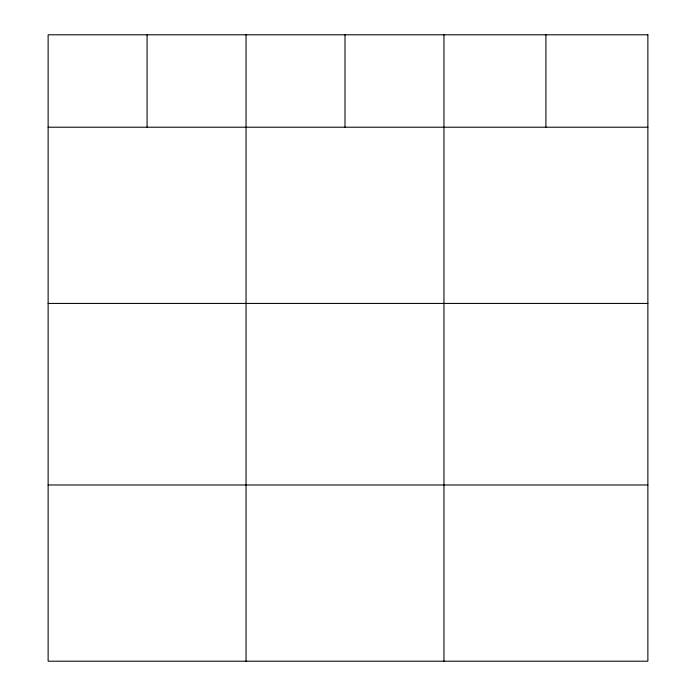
<?xml version="1.0" encoding="UTF-8"?>
<svg xmlns="http://www.w3.org/2000/svg" width="696" height="696" viewBox="0 0 696 696"><rect width="100%" height="100%" fill="white"/><g stroke="black" fill="none" stroke-linecap="round" stroke-linejoin="round"><path stroke-width="1.04" d="M48.128 127.211L647.872 127.211M48.128 303.43L647.872 303.43M48.128 484.982L647.872 484.982M545.916 34.8L545.916 127.211M443.961 34.8L443.961 661.2M344.999 34.8L344.999 127.211M246.045 34.8L246.045 661.2M147.082 34.8L147.082 127.211M647.872 34.8L48.128 34.8L48.128 661.2L647.872 661.2L647.872 34.8"/></g></svg>
